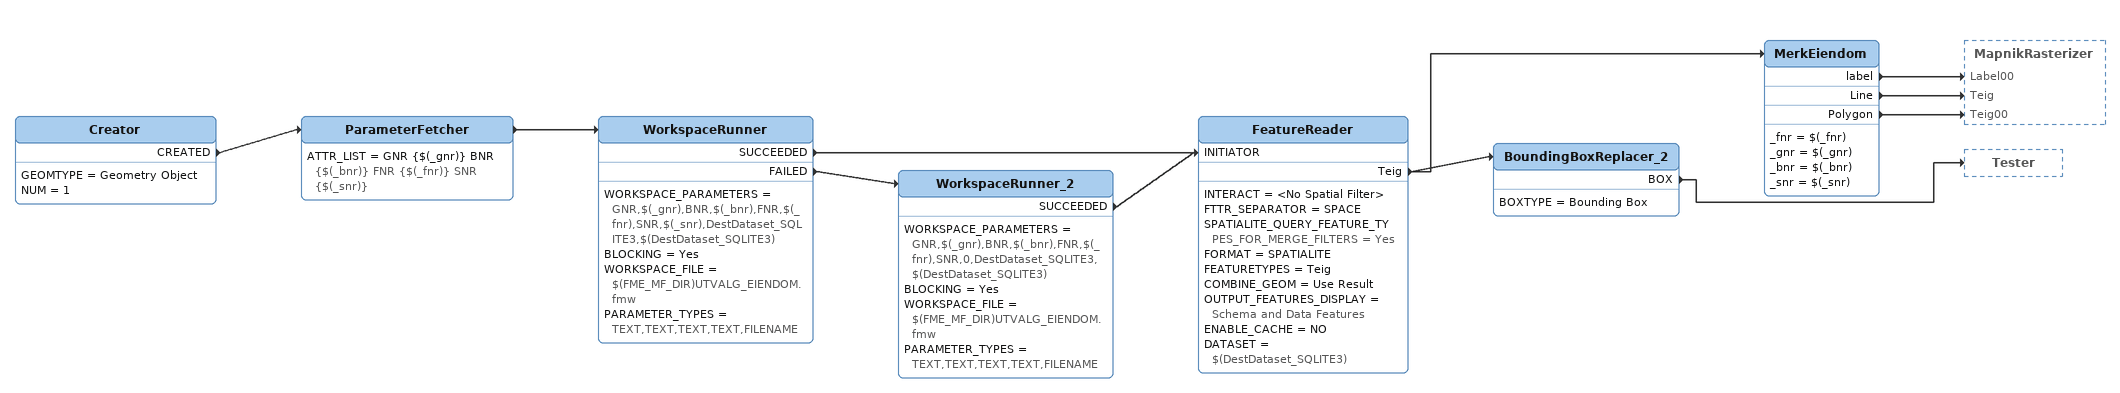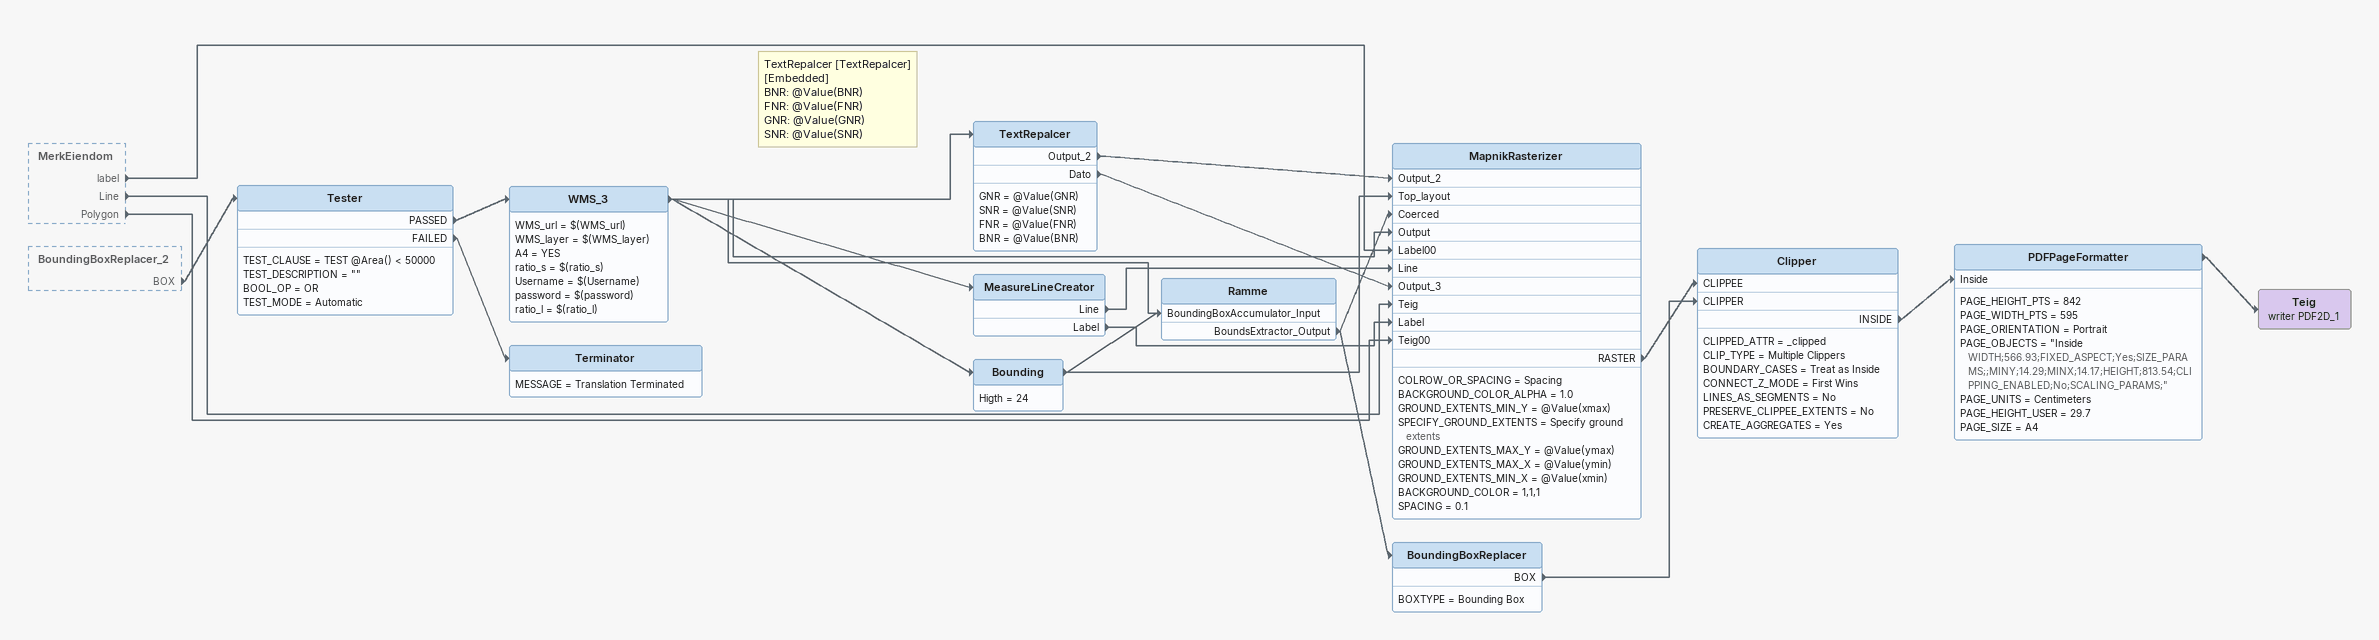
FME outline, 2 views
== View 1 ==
Creator
    GEOMTYPE = Geometry Object
    NUM = 1
    CREATED -> ParameterFetcher
ParameterFetcher
    ATTR_LIST = GNR {$(_gnr)} BNR {$(_bnr)} FNR {$(_fnr)} SNR {$(_snr)}
    -> WorkspaceRunner
WorkspaceRunner
    WORKSPACE_PARAMETERS = GNR,$(_gnr),BNR,$(_bnr),FNR,$(_fnr),SNR,$(_snr),DestDataset_SQLITE3,$(DestDataset_SQLITE3)
    BLOCKING = Yes
    WORKSPACE_FILE = $(FME_MF_DIR)UTVALG_EIENDOM.fmw
    PARAMETER_TYPES = TEXT,TEXT,TEXT,TEXT,FILENAME
    SUCCEEDED -> FeatureReader [INITIATOR]
    FAILED -> WorkspaceRunner_2
WorkspaceRunner_2
    WORKSPACE_PARAMETERS = GNR,$(_gnr),BNR,$(_bnr),FNR,$(_fnr),SNR,0,DestDataset_SQLITE3,$(DestDataset_SQLITE3)
    BLOCKING = Yes
    WORKSPACE_FILE = $(FME_MF_DIR)UTVALG_EIENDOM.fmw
    PARAMETER_TYPES = TEXT,TEXT,TEXT,TEXT,FILENAME
    SUCCEEDED -> FeatureReader [INITIATOR]
FeatureReader
    INTERACT = <No Spatial Filter>
    FTTR_SEPARATOR = SPACE
    SPATIALITE_QUERY_FEATURE_TYPES_FOR_MERGE_FILTERS = Yes
    FORMAT = SPATIALITE
    FEATURETYPES = Teig
    COMBINE_GEOM = Use Result
    OUTPUT_FEATURES_DISPLAY = Schema and Data Features
    ENABLE_CACHE = NO
    DATASET = $(DestDataset_SQLITE3)
    Teig -> BoundingBoxReplacer_2
    Teig -> MerkEiendom
MerkEiendom
    _fnr = $(_fnr)
    _gnr = $(_gnr)
    _bnr = $(_bnr)
    _snr = $(_snr)
    label -> MapnikRasterizer [Label00]
    Line -> MapnikRasterizer [Teig]
    Polygon -> MapnikRasterizer [Teig00]
BoundingBoxReplacer_2
    BOXTYPE = Bounding Box
    BOX -> Tester

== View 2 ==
MerkEiendom [outside]
    label -> MapnikRasterizer [Label00]
    Line -> MapnikRasterizer [Teig]
    Polygon -> MapnikRasterizer [Teig00]
BoundingBoxReplacer_2 [outside]
    BOX -> Tester
Tester
    TEST_CLAUSE = TEST @Area() < 50000
    TEST_DESCRIPTION = ""
    BOOL_OP = OR
    TEST_MODE = Automatic
    PASSED -> WMS_3
    FAILED -> Terminator
WMS_3
    WMS_url = $(WMS_url)
    WMS_layer = $(WMS_layer)
    A4 = YES
    ratio_s = $(ratio_s)
    Username = $(Username)
    password = $(password)
    ratio_l = $(ratio_l)
    -> Ramme [BoundingBoxAccumulator_Input]
    -> MeasureLineCreator
    -> Bounding
    -> MapnikRasterizer [Output]
    -> TextRepalcer
Note: TextRepalcer [TextRepalcer] / [Embedded] / BNR: @Value(BNR) / FNR: @Value(FNR) / GNR: @Value(GNR) / SNR: @Value(SNR)
TextRepalcer
    GNR = @Value(GNR)
    SNR = @Value(SNR)
    FNR = @Value(FNR)
    BNR = @Value(BNR)
    Output_2 -> MapnikRasterizer [Output_2]
    Dato -> MapnikRasterizer [Output_3]
MeasureLineCreator
    Line -> MapnikRasterizer [Line]
    Label -> MapnikRasterizer [Label]
Bounding
    Higth = 24
    -> MapnikRasterizer [Top_layout]
    -> Ramme [BoundingBoxAccumulator_Input]
Ramme
    BoundsExtractor_Output -> MapnikRasterizer [Coerced]
    BoundsExtractor_Output -> BoundingBoxReplacer
MapnikRasterizer
    COLROW_OR_SPACING = Spacing
    BACKGROUND_COLOR_ALPHA = 1.0
    GROUND_EXTENTS_MIN_Y = @Value(xmax)
    SPECIFY_GROUND_EXTENTS = Specify ground extents
    GROUND_EXTENTS_MAX_Y = @Value(ymax)
    GROUND_EXTENTS_MAX_X = @Value(ymin)
    GROUND_EXTENTS_MIN_X = @Value(xmin)
    BACKGROUND_COLOR = 1,1,1
    SPACING = 0.1
    RASTER -> Clipper [CLIPPEE]
BoundingBoxReplacer
    BOXTYPE = Bounding Box
    BOX -> Clipper [CLIPPER]
Clipper
    CLIPPED_ATTR = _clipped
    CLIP_TYPE = Multiple Clippers
    BOUNDARY_CASES = Treat as Inside
    CONNECT_Z_MODE = First Wins
    LINES_AS_SEGMENTS = No
    PRESERVE_CLIPPEE_EXTENTS = No
    CREATE_AGGREGATES = Yes
    INSIDE -> PDFPageFormatter [Inside]
PDFPageFormatter
    PAGE_HEIGHT_PTS = 842
    PAGE_WIDTH_PTS = 595
    PAGE_ORIENTATION = Portrait
    PAGE_OBJECTS = "Inside WIDTH;566.93;FIXED_ASPECT;Yes;SIZE_PARAMS;;MINY;14.29;MINX;14.17;HEIGHT;813.54;CLIPPING_ENABLED;No;SCALING_PARAMS;"
    PAGE_UNITS = Centimeters
    PAGE_HEIGHT_USER = 29.7
    PAGE_SIZE = A4
    -> Teig (writer PDF2D_1)
Teig (writer PDF2D_1)
Terminator
    MESSAGE = Translation Terminated
